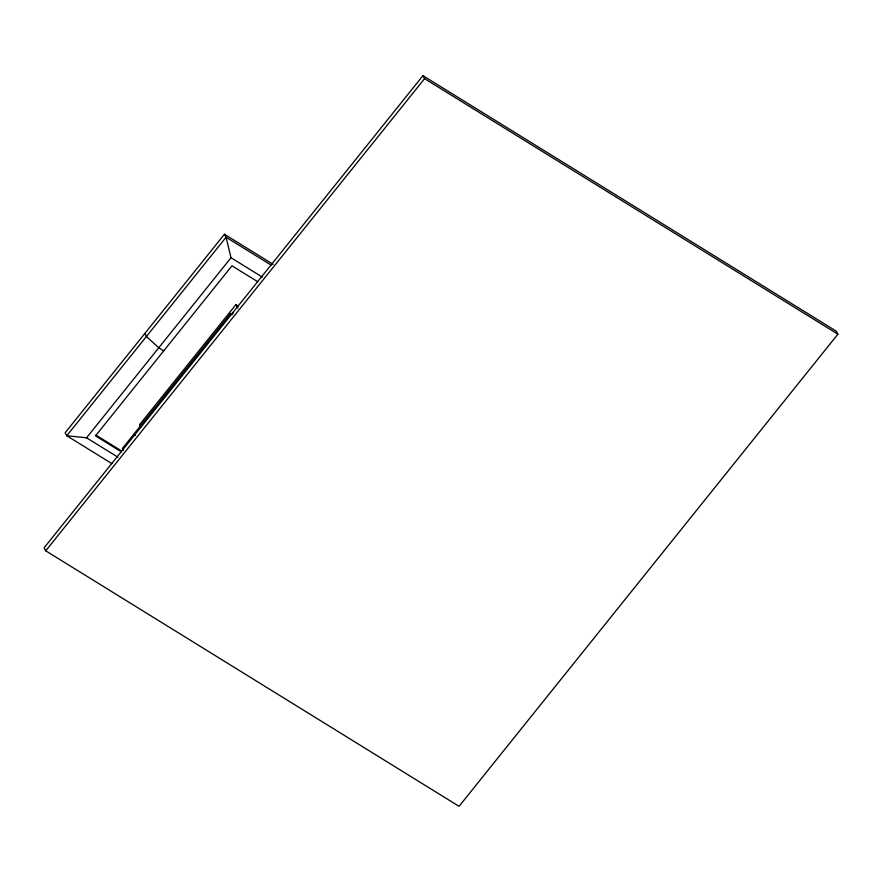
<?xml version="1.0" encoding="UTF-8"?>
<svg xmlns="http://www.w3.org/2000/svg" width="882" height="882" viewBox="0 0 882 882"><rect width="100%" height="100%" fill="white"/><g stroke="black" fill="none" stroke-linecap="round" stroke-linejoin="round"><path stroke-width="1.32" d="M273.1 264.324L224.447 234.237L65.158 432.753L66.778 435.741L111.959 463.678M271.248 265.162L226.068 237.236L66.778 435.741L86.546 437.792L231.018 257.731L226.068 237.236L224.447 234.237M238.239 306.098L235.902 304.654L139.588 424.694L140.877 427.086M230.753 313.386L122.4 448.431L123.48 450.426M422.941 75.665L44.1 547.821L45.721 550.809L459.059 806.335L837.9 334.179L836.279 331.191L422.941 75.665L424.573 78.652L837.9 334.179M231.801 314.786L233.51 312.647M45.721 550.809L424.573 78.652M231.018 257.731L262.34 277.091M257.742 281.733L231.966 265.802L95.521 435.862L121.297 451.793M163.743 350.827L158.782 347.762L146.423 336.483L144.802 333.495M95.884 435.091L121.65 451.022M86.546 437.792L117.868 457.152M235.902 304.654L237.853 308.237M134.439 433.426L135.519 435.421"/></g></svg>
